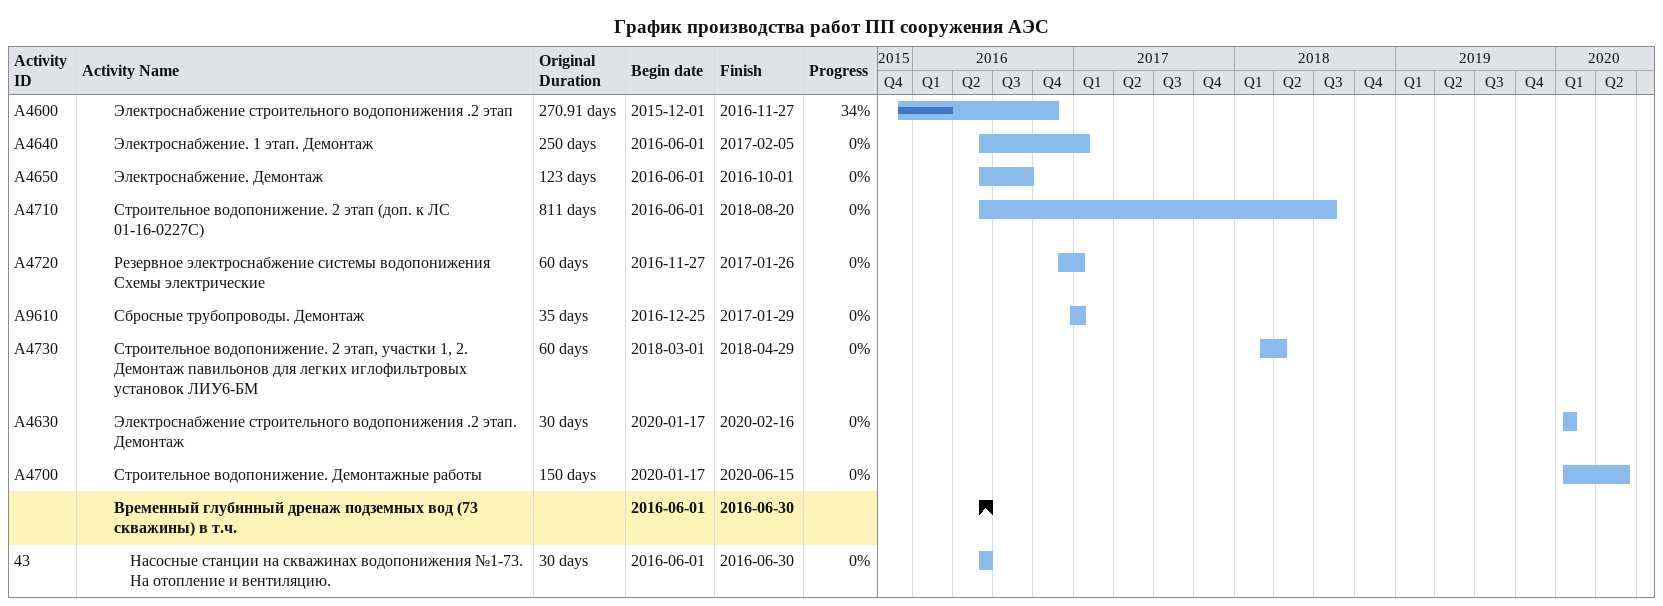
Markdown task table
График производства работ ПП сооружения АЭС

| ID | Level | Task | Original duration | Start | Finish | % complete |
|---|---|---|---|---|---|---|
| A4600 | 3 | Электроснабжение строительного водопонижения .2 этап | 270.91d | 2015-12-01 | 2016-11-27 | 34 |
| A4640 | 3 | Электроснабжение. 1 этап. Демонтаж | 250d | 2016-06-01 | 2017-02-05 | 0 |
| A4650 | 3 | Электроснабжение. Демонтаж | 123d | 2016-06-01 | 2016-10-01 | 0 |
| A4710 | 3 | Строительное водопонижение. 2 этап (доп. к ЛС 01-16-0227С) | 811d | 2016-06-01 | 2018-08-20 | 0 |
| A4720 | 3 | Резервное электроснабжение системы водопонижения Схемы электрические | 60d | 2016-11-27 | 2017-01-26 | 0 |
| A9610 | 3 | Сбросные трубопроводы. Демонтаж | 35d | 2016-12-25 | 2017-01-29 | 0 |
| A4730 | 3 | Строительное водопонижение. 2 этап, участки 1, 2. Демонтаж павильонов для легких иглофильтровых установок ЛИУ6-БМ | 60d | 2018-03-01 | 2018-04-29 | 0 |
| A4630 | 3 | Электроснабжение строительного водопонижения .2 этап. Демонтаж | 30d | 2020-01-17 | 2020-02-16 | 0 |
| A4700 | 3 | Строительное водопонижение. Демонтажные работы | 150d | 2020-01-17 | 2020-06-15 | 0 |
|  | 3 | **Временный глубинный дренаж подземных вод (73 скважины) в т.ч.** |  | 2016-06-01 | 2016-06-30 |  |
| 43 | 4 | Насосные станции на скважинах водопонижения №1-73. На отопление и вентиляцию. | 30d | 2016-06-01 | 2016-06-30 | 0 |
